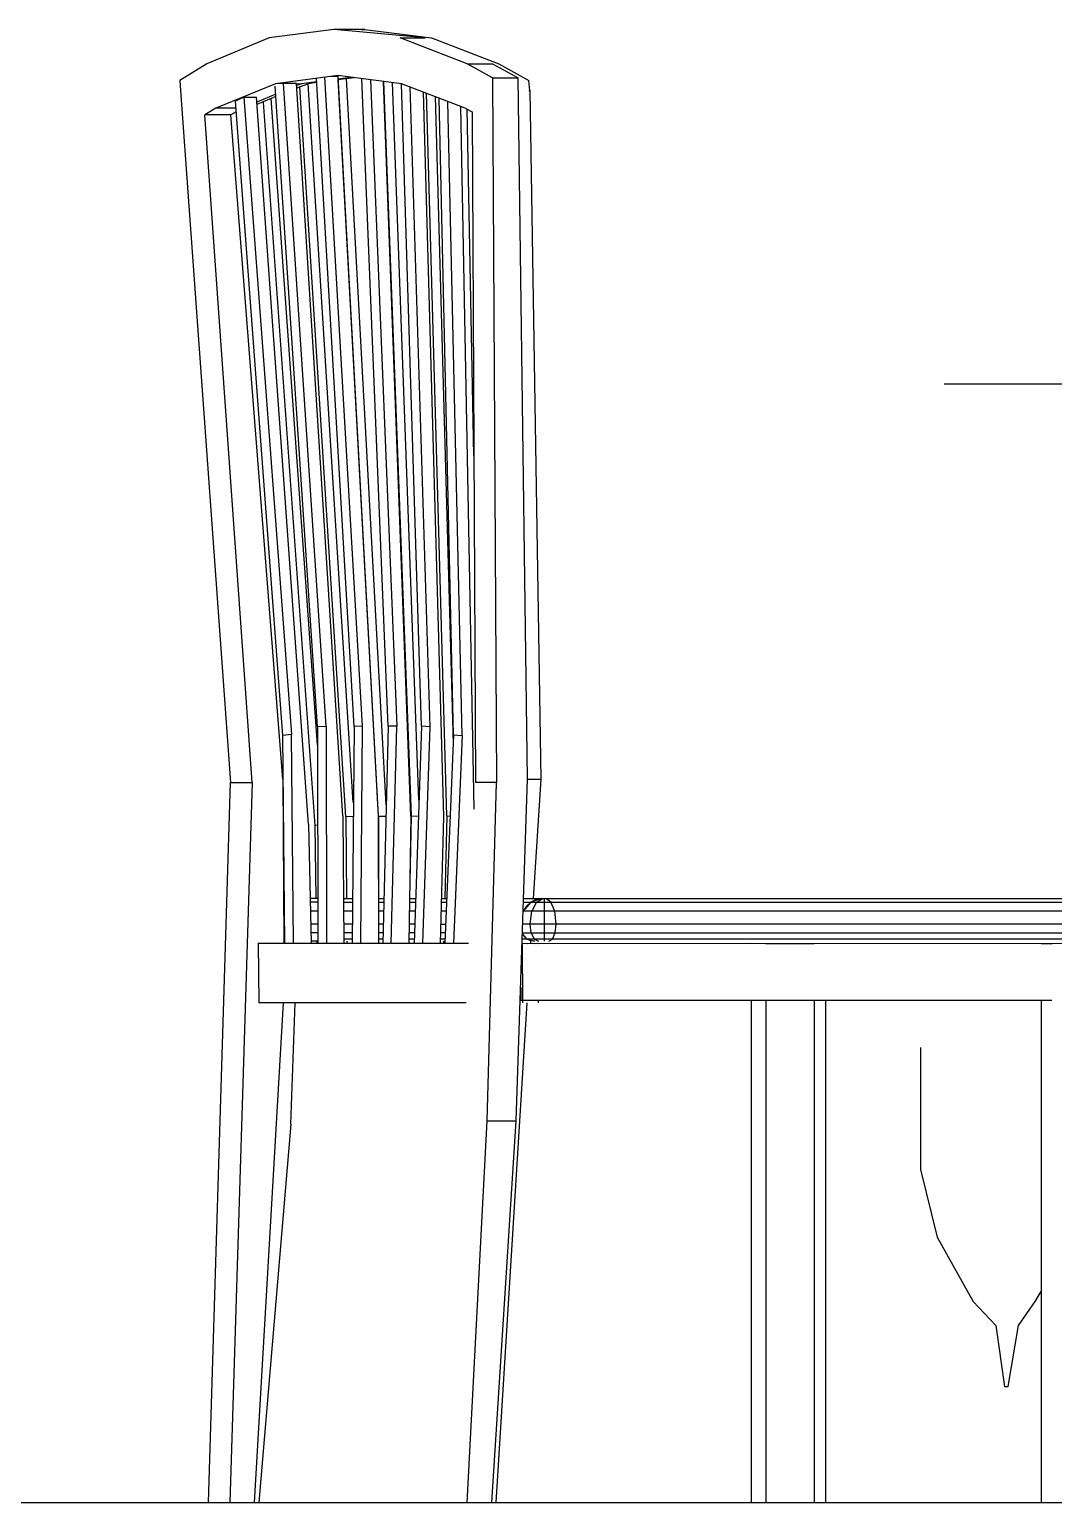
# Model space of a CAD drawing. Header units: millimetres. Extents: x 32599 to 52494, y 61995 to 71568.
# Drawn here: x 40503 to 41222, y 66143 to 67178 of the extents above; entities that cross this region are included whole.
import ezdxf

# ---------------------------------------------------------------- set-up
doc = ezdxf.new("R2010")
doc.units = ezdxf.units.MM
doc.layers.add('dwgmodels.com', color=4, linetype='Continuous')

msp = doc.modelspace()

# ---------------------------------------------------------------- linework, layer by layer
at = {"color": 18, "true_color": 0x000000}
for p, q in [((40716.4, 67177.8), (40670.9, 67171.9)), ((40738.2, 67177.8), (40716.4, 67177.8)), ((40780.7, 67171.9), (40716.4, 67177.8)), ((40736.1, 67177.6), (40738.2, 67177.8)), ((40738.2, 67177.8), (40785.1, 67171.9)), ((40670.9, 67171.9), (40627.1, 67153.7)), ((40763.1, 67171.9), (40780.7, 67171.9)), ((40810.2, 67153.7), (40763.1, 67171.9)), ((40785.1, 67171.9), (40832.4, 67153.7)), ((40627.1, 67153.7), (40608.2, 67141.9)), ((40719.3, 67145.5), (40675.5, 67139.7)), ((40736.5, 66688.3), (40710.1, 67144.3)), ((40714.9, 67144.9), (40719.3, 67144.9)), ((40763.9, 67139.7), (40719.3, 67145.5)), ((40719.3, 67144.9), (40747.6, 66625.2)), ((40719.3, 67143.2), (40728.3, 67144.3)), ((40719.3, 67142.6), (40730.6, 67144)), ((40810.2, 67153.7), (40828, 67153.7)), ((40828, 67143.8), (40810.2, 67153.7)), ((40828, 67153.7), (40845.9, 67143.8)), ((40832.4, 67153.7), (40853.4, 67141.9)), ((40608.2, 67141.9), (40608.7, 67135)), ((40608.7, 67135), (40643.9, 66648.7)), ((40675.5, 67139.7), (40633.6, 67122.5)), ((40705, 66687.9), (40675.3, 67138)), ((40681, 67139.9), (40675.5, 67139.7)), ((40690.2, 67139.9), (40681, 67139.9)), ((40711.1, 66688.3), (40681, 67139.9)), ((40690.2, 67139.9), (40693.7, 67139.7)), ((40722.7, 66625.2), (40690.2, 67139.9)), ((40693.7, 67139.7), (40690.2, 67138.4)), ((40690.4, 67136.7), (40698.1, 67139.7)), ((40724.9, 66624.8), (40692.5, 67137.5)), ((40704.2, 67141.1), (40693.7, 67139.7)), ((40704.4, 67140.5), (40698.1, 67139.7)), ((40730, 66634.6), (40698.3, 67139.7)), ((40730.6, 66687.9), (40704.2, 67143.6)), ((40747.8, 66625), (40719.5, 67142.6)), ((40753.2, 66633), (40725.4, 67143.4)), ((40754.7, 66688.3), (40736.1, 67143.4)), ((40742.1, 67142.6), (40760.6, 66688.1)), ((40770.6, 66625), (40751.2, 67141.3)), ((40751.4, 67141.3), (40770.8, 66625.2)), ((40776.1, 66636.3), (40757.6, 67140.5)), ((40808.8, 67122.5), (40763.9, 67139.7)), ((40778, 66688.3), (40763.9, 67139.7)), ((40784.1, 66687.8), (40770, 67137.5)), ((40779.2, 67133.8), (40793.5, 66624.8)), ((40828, 67143.8), (40845.9, 67143.8)), ((40828, 67143.8), (40830.8, 66648.7)), ((40852.4, 66651), (40845.9, 67143.8)), ((40854.2, 67135), (40853.4, 67141.9)), ((40853.4, 67135), (40854.2, 67135)), ((40854.2, 67135), (40861.8, 66651)), ((40653.1, 67130.2), (40647.4, 67127.5)), ((40680.5, 66681.6), (40647.4, 67127.5)), ((40653.1, 67130.2), (40662.1, 67130.2)), ((40653.1, 67130.2), (40686.6, 66682.4)), ((40698.6, 66619.3), (40662.1, 67130.2)), ((40675.7, 67132.3), (40662.3, 67126.7)), ((40675.7, 67130.6), (40662.3, 67125)), ((40666.7, 67126.7), (40703, 66618.5)), ((40705, 66675.1), (40672.4, 67129.2)), ((40795.8, 66625.2), (40781.5, 67133.1)), ((40787.6, 67130.6), (40800.2, 66675.7)), ((40800.6, 66682.2), (40790.5, 67129.4)), ((40806.5, 66681.6), (40796.6, 67127.1)), ((40814.9, 66629.8), (40805.6, 67123.7)), ((40633.6, 67122.5), (40625.8, 67117.9)), ((40644.1, 67117.9), (40625.8, 67117.9)), ((40659.1, 66648.7), (40625.8, 67117.9)), ((40647.6, 67122.5), (40633.6, 67122.5)), ((40647.8, 67120), (40644.1, 67117.9)), ((40680.5, 66651), (40644.1, 67117.9)), ((40808.8, 67122.5), (40813.6, 67119.9)), ((40814.8, 66878.3), (40810, 67121.8)), ((40813.6, 67119.9), (40815.9, 66648.7)), ((41436.4, 66928.6), (41145.1, 66928.6)), ((40686.6, 66682.4), (40680.5, 66681.6)), ((40682, 66535.7), (40680.5, 66681.6)), ((40688.1, 66535.7), (40686.6, 66682.4)), ((40705, 66687.9), (40711.1, 66688.3)), ((40705, 66687.9), (40705.1, 66535.7)), ((40711.1, 66688.3), (40711.3, 66535.7)), ((40730.6, 66687.9), (40729.4, 66535.7)), ((40736.5, 66688.3), (40730.6, 66687.9)), ((40735.4, 66535.7), (40736.5, 66688.3)), ((40754.7, 66688.3), (40750.9, 66535.7)), ((40760.6, 66688.1), (40754.7, 66688.3)), ((40756.8, 66535.7), (40760.6, 66688.1)), ((40778, 66688.3), (40772.9, 66535.7)), ((40784.1, 66687.8), (40778, 66688.3)), ((40779, 66535.7), (40784.1, 66687.8)), ((40800.6, 66682.2), (40794.3, 66535.7)), ((40806.5, 66681.6), (40800.4, 66535.7)), ((40800.6, 66682.2), (40806.5, 66681.6)), ((40628.4, 66142.6), (40643.9, 66648.7)), ((40659.1, 66648.7), (40643.4, 66142.6)), ((40643.9, 66648.7), (40659.1, 66648.7)), ((40680.5, 66651), (40681.4, 66535.7)), ((40680.7, 66651), (40680.5, 66651)), ((40830.8, 66648.7), (40815.9, 66648.7)), ((40824.1, 66410.8), (40830.8, 66648.7)), ((40844.6, 66410.8), (40852.4, 66651)), ((40852.4, 66651), (40861.8, 66651)), ((40861.8, 66651), (40856.5, 66567.1)), ((40698.6, 66619.3), (40700.4, 66535.7)), ((40705, 66618.7), (40703, 66618.5)), ((40703, 66618.5), (40703.8, 66567.1)), ((40722.7, 66625.2), (40723.5, 66535.7)), ((40724.9, 66624.8), (40730, 66625)), ((40724.9, 66624.8), (40725.4, 66567.1)), ((40747.6, 66625.2), (40747.8, 66535.7)), ((40747.8, 66625), (40753, 66625)), ((40747.8, 66625), (40747.8, 66567.1)), ((40770.6, 66625), (40769, 66535.7)), ((40770.8, 66625.2), (40769.6, 66567.1)), ((40770.8, 66625.2), (40775.7, 66625)), ((40793.5, 66624.8), (40791.2, 66535.7)), ((40795.8, 66625.2), (40794.3, 66567.1)), ((40795.8, 66625.2), (40798.1, 66625)), ((40705, 66567.1), (40699.6, 66567.1)), ((40705, 66564.6), (40699.6, 66564.6)), ((40723.1, 66567.1), (40729.6, 66567.1)), ((40723.1, 66564.6), (40729.6, 66564.6)), ((40747.6, 66567.1), (40751.6, 66567.1)), ((40747.6, 66564.6), (40751.4, 66564.6)), ((40769.4, 66567.1), (40773.8, 66567.1)), ((40769.4, 66564.6), (40773.8, 66564.6)), ((40791.8, 66564.6), (40795.4, 66564.6)), ((40792, 66567.1), (40795.6, 66567.1)), ((40854.7, 66564.6), (40849.4, 66558.3)), ((40849.6, 66567.1), (41255.1, 66567.1)), ((40849.6, 66564.6), (41264.1, 66564.6)), ((40854.7, 66564.6), (40851.7, 66561.7)), ((40862.6, 66567.1), (40854.7, 66564.6)), ((40858.6, 66566.5), (40854.7, 66564.6)), ((40858.7, 66564.6), (40855.5, 66558.1)), ((40858.6, 66566.5), (40862.6, 66567.1)), ((40858.7, 66564.6), (40863.3, 66567.1)), ((40864.3, 66537), (40864.3, 66567.1)), ((40868.9, 66564.6), (40865.3, 66567.1)), ((40871.6, 66558.1), (40868.9, 66564.6)), ((40681.6, 66562.7), (40681, 66562.3)), ((40681, 66560.2), (40681.6, 66560.7)), ((40681.6, 66558.1), (40681.2, 66558.1)), ((40705, 66558.1), (40699.8, 66558.1)), ((40729.4, 66558.1), (40723.3, 66558.1)), ((40751.2, 66558.1), (40747.6, 66558.1)), ((40773.4, 66558.1), (40769.2, 66558.1)), ((40795.2, 66558.1), (40791.8, 66558.1)), ((40851.7, 66561.7), (40849.4, 66558.3)), ((41270.6, 66558.1), (40849.4, 66558.1)), ((40854.3, 66549.1), (40855.5, 66558.1)), ((40872.5, 66549.1), (40871.6, 66558.1)), ((40681.8, 66549.1), (40681.2, 66549.1)), ((40705, 66549.1), (40700, 66549.1)), ((40729.4, 66549.1), (40723.3, 66549.1)), ((40751.1, 66549.1), (40747.6, 66549.1)), ((40773.2, 66549.1), (40769.2, 66549.1)), ((40791.4, 66549.1), (40794.7, 66549.1)), ((41273.1, 66549.1), (40849, 66549.1)), ((40855.1, 66543), (40854.3, 66549.1)), ((40871.9, 66543), (40872.5, 66549.1)), ((40663.3, 66535.7), (40663.8, 66493.8)), ((40663.3, 66535.7), (40811.1, 66535.7)), ((40681.8, 66543), (40681.2, 66543)), ((40681.2, 66539.7), (40681.2, 66538.6)), ((40681.8, 66539.1), (40681.2, 66539.7)), ((40681.2, 66538.6), (40681.8, 66538.6)), ((40681.8, 66538.2), (40681.2, 66538.4)), ((40705, 66543), (40700.2, 66543)), ((40705, 66537), (40700.2, 66537)), ((40704.4, 66537), (40704.6, 66535.7)), ((40729.4, 66543), (40723.3, 66543)), ((40729.4, 66538.6), (40723.3, 66538.6)), ((40725.6, 66537), (40725.8, 66535.7)), ((40750.9, 66543), (40747.6, 66543)), ((40750.9, 66538.6), (40747.6, 66538.6)), ((40747.8, 66537), (40747.8, 66535.7)), ((40773.1, 66543), (40769, 66543)), ((40772.9, 66538.6), (40769, 66538.6)), ((40769.2, 66537), (40769.2, 66535.7)), ((40794.5, 66543), (40791.2, 66543)), ((40794.3, 66538.6), (40791.2, 66538.6)), ((40793.5, 66537), (40793.5, 66535.7)), ((41266.9, 66538.6), (40848.6, 66538.6)), ((40848.6, 66535.5), (40849, 66535.7)), ((40848.6, 66535.7), (40848.6, 66535.5)), ((41257, 66535.5), (40848.6, 66535.3)), ((40848.8, 66543), (41271.3, 66543)), ((40848.8, 66542.4), (40852.2, 66538.6)), ((40848.8, 66542.2), (40850.1, 66540.5)), ((40848.8, 66535.3), (40849, 66493.8)), ((40850.1, 66540.5), (40852.2, 66538.6)), ((40852.1, 66535.3), (40852.2, 66535.7)), ((40854.7, 66537.4), (40852.2, 66538.6)), ((40852.2, 66538.6), (40857.4, 66537)), ((40852.2, 66535.7), (40860.1, 66535.5)), ((40854.5, 66537), (40854.5, 66535.7)), ((40857.4, 66537), (40854.7, 66537.4)), ((40857.4, 66538.6), (40855.1, 66543)), ((40857.4, 66538.6), (40860.3, 66537)), ((40860.1, 66535.5), (40858, 66535.3)), ((40867.5, 66537), (40870, 66538.6)), ((40870, 66538.6), (40871.9, 66543)), ((41009.9, 66535.3), (41009.9, 66535.5)), ((41020, 66535.3), (41009.9, 66535.5)), ((41020, 66535.3), (41053.9, 66535.5)), ((41043.7, 66535.5), (41043.7, 66535.3)), ((41053.9, 66535.3), (41053.9, 66535.5)), ((41061.9, 66535.3), (41061.9, 66535.5)), ((41213.2, 66535.5), (41220.8, 66535.3)), ((40847.7, 66504.5), (40847.7, 66495.3)), ((40660.8, 66142.6), (40681, 66493.8)), ((40809.4, 66493.8), (40663.8, 66493.8)), ((40686.2, 66408.5), (40689.3, 66493.8)), ((40851.9, 66493.8), (40830.2, 66142.6)), ((41220.8, 66495.3), (40847.7, 66495.3)), ((40860.1, 66493.8), (40860.1, 66495.3)), ((41009.9, 66142.6), (41009.9, 66495.3)), ((41020, 66495.3), (41020, 66142.6)), ((41053.9, 66495.3), (41053.9, 66142.6)), ((41061.9, 66495.3), (41061.9, 66142.6)), ((41213.2, 66495.3), (41213.2, 66142.6)), ((41128.6, 66462.4), (41128.6, 66376.7)), ((40810, 66142.6), (40824.1, 66410.8)), ((40824.1, 66410.8), (40844.6, 66410.8)), ((40827.4, 66142.6), (40844.6, 66410.8)), ((40686.2, 66408.5), (40663.8, 66142.6)), ((41128.6, 66376.7), (41140.3, 66329.1)), ((41140.3, 66329.1), (41165.6, 66283.8)), ((41209, 66283.8), (41213.2, 66291)), ((41165.6, 66283.8), (41181.4, 66266.9)), ((41197.5, 66266.9), (41209, 66283.8)), ((41181.4, 66266.9), (41187.6, 66224.1)), ((41190.2, 66224.1), (41197.5, 66266.9)), ((41187.6, 66224.1), (41190.2, 66224.1))]:
    msp.add_line(p, q, dxfattribs=at)
at = {"layer": 'dwgmodels.com', "color": 7}
msp.add_line((32663.3, 66142.6), (52494, 66142.6), dxfattribs=at)

doc.saveas('drawing.dxf')
